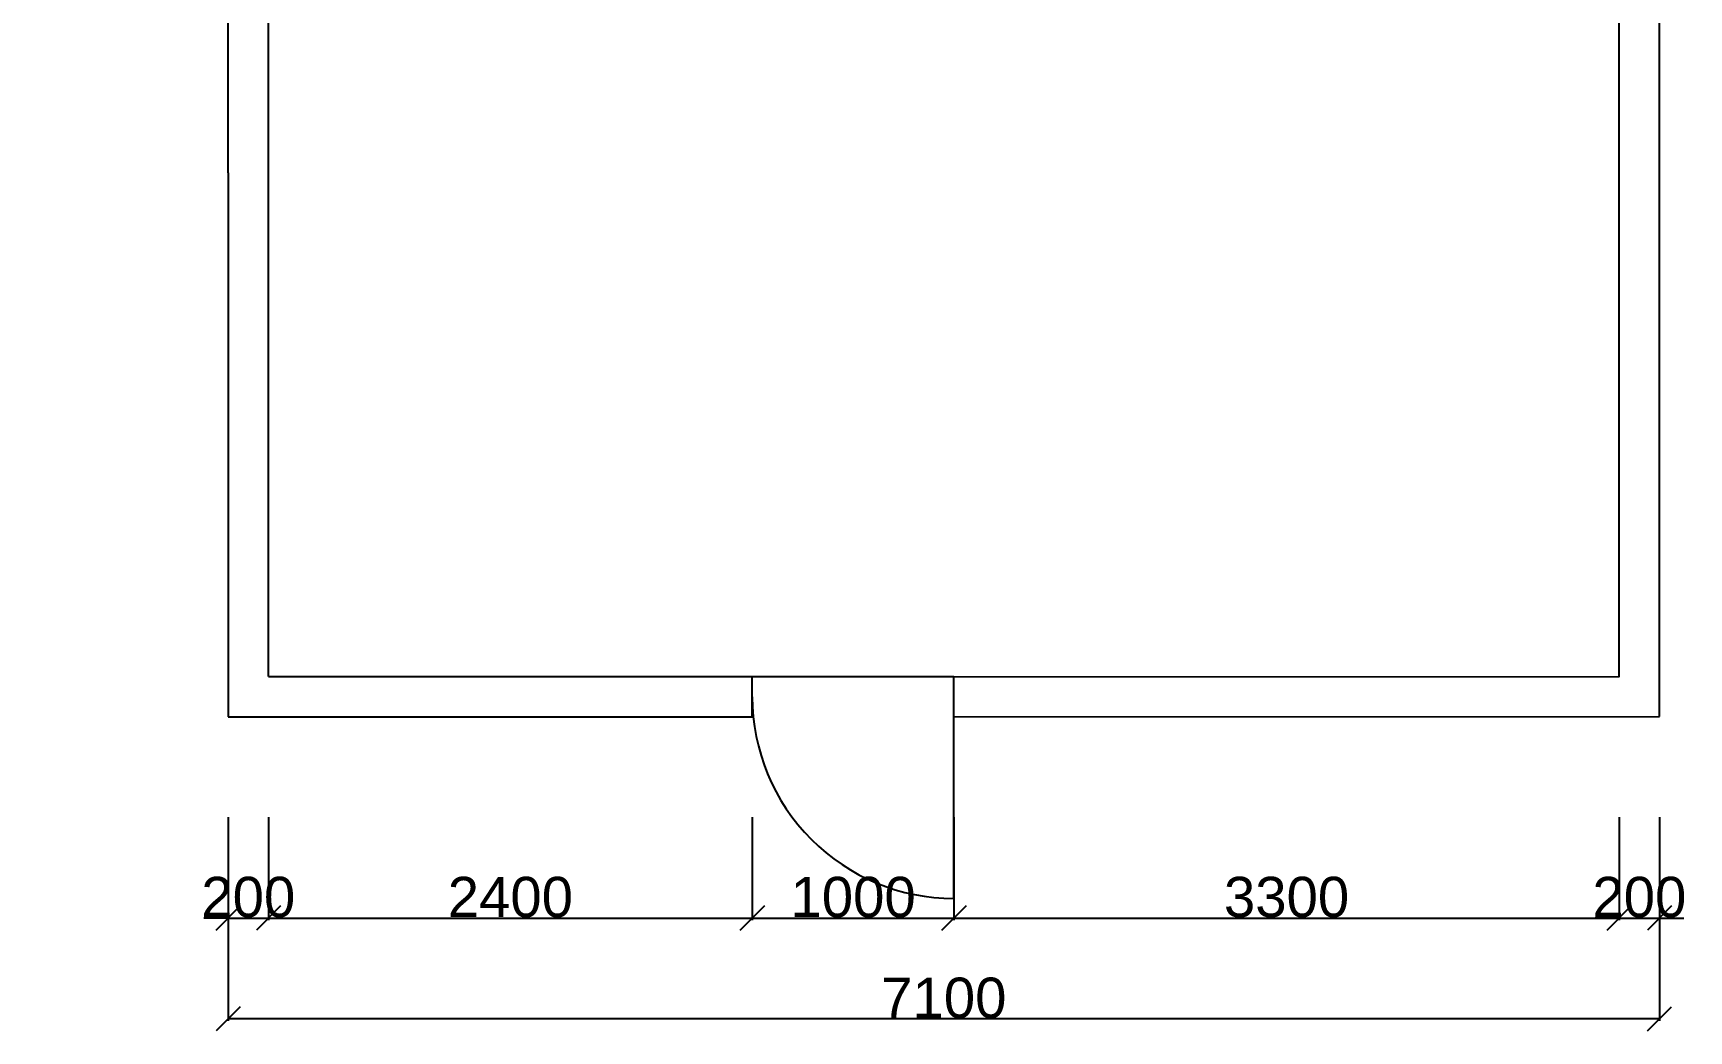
# Model space of a CAD drawing. Header units: inches. Extents: x -17552 to 15107, y -9164 to 13931.
# Drawn here: x -4011 to 4202, y -3228 to 1722 of the extents above; entities that cross this region are included whole.
import ezdxf

# ---------------------------------------------------------------- set-up
doc = ezdxf.new("R2010")
doc.units = ezdxf.units.IN
doc.header["$MEASUREMENT"] = 0
for name, color, linetype in [('B-新增墙体', 7, 'Continuous'), ('DIM', 3, 'Continuous'), ('DOOR', 100, 'Continuous'), ('完整拼图091103--$0$door', 2, 'Continuous'), ('完整拼图091103--$0$WALL', 255, 'Continuous')]:
    doc.layers.add(name, color=color, linetype=linetype)
doc.styles.get("Standard").update_dxf_attribs({"font": 'arial.ttf'})
doc.dimstyles.new('DIM-200MM', dxfattribs={"dimtxt": 200, "dimasz": 120, "dimexe": 10, "dimexo": 10, "dimgap": 0.7, "dimtad": 1, "dimdec": 0, "dimrnd": 5, "dimzin": 1, "dimdsep": 46, "dimtxsty": 'Standard', "dimblk": 'OBLIQUE', "dimcen": 0.5, "dimdle": 1, "dimclrd": 256, "dimclre": 256, "dimclrt": 7, "dimaunit": 1, "dimadec": 0, "dimazin": 0, "dimtfac": 1, "dimtdec": 0, "dimtix": 1, "dimtmove": 2, "dimatfit": 3, "dimfxl": 0, "dimtolj": 1, "dimtzin": 1, "dimarcsym": 0})

# ---------------------------------------------------------------- blocks, each defined once
blk = doc.blocks.new('_Oblique')
at = {"color": 0, "linetype": 'ByBlock', "lineweight": -2}
blk.add_line((-0.5, -0.5), (0.5, 0.5), dxfattribs=at)
blk = doc.blocks.new('*D131')
at = {"layer": 'DEFPOINTS', "color": 0, "transparency": 16777216}
for p in [(-2843.5, 2129.6, 0), (-7777.6, -1470.4), (-2843.5, -1470.4)]:
    blk.add_point(p, dxfattribs=at)
at = {"layer": 'DIM', "lineweight": -2, "transparency": 16777216}
for p, q in [((-7277.6, 2129.6), (-7787.6, 2129.6)), ((-7777.6, 2130.6), (-7777.6, -1471.4)), ((-7277.6, -1470.4), (-7787.6, -1470.4))]:
    blk.add_line(p, q, dxfattribs=at)
at = {"layer": 'DIM', "lineweight": -2, "transparency": 16777216, "xscale": 120, "yscale": 120, "zscale": 120}
for p, rotation in [((-7777.6, 2129.6), 90), ((-7777.6, -1470.4), 270)]:
    blk.add_blockref('_Oblique', p, dxfattribs=dict(at, rotation=rotation))
at = {"layer": 'DIM', "color": 7, "transparency": 16777216, "insert": (-7880.5, 329.6), "char_height": 200, "attachment_point": 5, "rotation": 90}
blk.add_mtext('\\A1;3600', dxfattribs=at)
blk = doc.blocks.new('*D132')
at = {"layer": 'DEFPOINTS', "color": 0, "transparency": 16777216}
for p in [(-2382.8, -1470.4, 0), (-7777.6, -1670.4), (-2382.8, -1670.4, 0)]:
    blk.add_point(p, dxfattribs=at)
at = {"layer": 'DIM', "lineweight": -2, "transparency": 16777216}
for p, q in [((-7777.6, -1470.4), (-7777.6, -1350.4)), ((-7277.6, -1470.4), (-7787.6, -1470.4)), ((-7777.6, -1470.4), (-7777.6, -1670.4)), ((-7277.6, -1670.4), (-7787.6, -1670.4)), ((-7777.6, -1670.4), (-7777.6, -1790.4))]:
    blk.add_line(p, q, dxfattribs=at)
at = {"layer": 'DIM', "lineweight": -2, "transparency": 16777216, "xscale": 120, "yscale": 120, "zscale": 120}
for p, rotation in [((-7777.6, -1470.4), 270), ((-7777.6, -1670.4), 90)]:
    blk.add_blockref('_Oblique', p, dxfattribs=dict(at, rotation=rotation))
at = {"layer": 'DIM', "color": 7, "transparency": 16777216, "insert": (-7880.4, -1570.4), "char_height": 200, "attachment_point": 5, "rotation": 90}
blk.add_mtext('\\A1;200', dxfattribs=at)
blk = doc.blocks.new('*D133')
at = {"layer": 'DEFPOINTS', "color": 0, "transparency": 16777216}
for p in [(-6783.5, 10879.6, 0), (-8277.6, -1670.4), (-1472.1, -1670.4)]:
    blk.add_point(p, dxfattribs=at)
at = {"layer": 'DIM', "lineweight": -2, "transparency": 16777216}
for p, q in [((-7777.6, 10879.6), (-8287.6, 10879.6)), ((-8277.6, 10880.6), (-8277.6, -1671.4)), ((-7777.6, -1670.4), (-8287.6, -1670.4))]:
    blk.add_line(p, q, dxfattribs=at)
at = {"layer": 'DIM', "lineweight": -2, "transparency": 16777216, "xscale": 120, "yscale": 120, "zscale": 120}
for p, rotation in [((-8277.6, 10879.6), 90), ((-8277.6, -1670.4), 270)]:
    blk.add_blockref('_Oblique', p, dxfattribs=dict(at, rotation=rotation))
at = {"layer": 'DIM', "color": 7, "transparency": 16777216, "insert": (-8380.4, 4604.6), "char_height": 200, "attachment_point": 5, "rotation": 90}
blk.add_mtext('\\A1;12550', dxfattribs=at)
blk = doc.blocks.new('*D143')
at = {"layer": 'DEFPOINTS', "color": 0, "transparency": 16777216}
for p in [(-3043.5, -1282, 0), (-2843.5, -1282), (-2843.5, -2667.6)]:
    blk.add_point(p, dxfattribs=at)
at = {"layer": 'DIM', "lineweight": -2, "transparency": 16777216}
for p, q in [((-3043.5, -2167.6), (-3043.5, -2677.6)), ((-2843.5, -2167.6), (-2843.5, -2677.6)), ((-3043.5, -2667.6), (-3163.5, -2667.6)), ((-3043.5, -2667.6), (-2843.5, -2667.6)), ((-2843.5, -2667.6), (-2723.5, -2667.6))]:
    blk.add_line(p, q, dxfattribs=at)
at = {"layer": 'DIM', "lineweight": -2, "transparency": 16777216, "xscale": 120, "yscale": 120, "zscale": 120}
blk.add_blockref('_Oblique', (-3043.5, -2667.6), dxfattribs=at)
at = {"layer": 'DIM', "lineweight": -2, "transparency": 16777216, "xscale": 120, "yscale": 120, "zscale": 120, "rotation": 180}
blk.add_blockref('_Oblique', (-2843.5, -2667.6), dxfattribs=at)
at = {"layer": 'DIM', "color": 7, "transparency": 16777216, "insert": (-2943.5, -2564.8), "char_height": 200, "attachment_point": 5}
blk.add_mtext('\\A1;200', dxfattribs=at)
blk = doc.blocks.new('*D144')
at = {"layer": 'DEFPOINTS', "color": 0, "transparency": 16777216}
for p in [(-2843.5, -1282), (-443.5, -1470.4), (-443.5, -2667.6)]:
    blk.add_point(p, dxfattribs=at)
at = {"layer": 'DIM', "lineweight": -2, "transparency": 16777216}
for p, q in [((-2843.5, -2167.6), (-2843.5, -2677.6)), ((-443.5, -2167.6), (-443.5, -2677.6)), ((-2844.5, -2667.6), (-442.5, -2667.6))]:
    blk.add_line(p, q, dxfattribs=at)
at = {"layer": 'DIM', "lineweight": -2, "transparency": 16777216, "xscale": 120, "yscale": 120, "zscale": 120, "rotation": 180}
blk.add_blockref('_Oblique', (-2843.5, -2667.6), dxfattribs=at)
at = {"layer": 'DIM', "lineweight": -2, "transparency": 16777216, "xscale": 120, "yscale": 120, "zscale": 120}
blk.add_blockref('_Oblique', (-443.5, -2667.6), dxfattribs=at)
at = {"layer": 'DIM', "color": 7, "transparency": 16777216, "insert": (-1643.5, -2564.8), "char_height": 200, "attachment_point": 5}
blk.add_mtext('\\A1;2400', dxfattribs=at)
blk = doc.blocks.new('*D145')
at = {"layer": 'DEFPOINTS', "color": 0, "transparency": 16777216}
for p in [(-443.5, -1470.4), (556.5, -1470.3), (556.5, -2667.6)]:
    blk.add_point(p, dxfattribs=at)
at = {"layer": 'DIM', "lineweight": -2, "transparency": 16777216}
for p, q in [((-443.5, -2167.6), (-443.5, -2677.6)), ((556.5, -2167.6), (556.5, -2677.6)), ((-444.5, -2667.6), (557.5, -2667.6))]:
    blk.add_line(p, q, dxfattribs=at)
at = {"layer": 'DIM', "lineweight": -2, "transparency": 16777216, "xscale": 120, "yscale": 120, "zscale": 120, "rotation": 180}
blk.add_blockref('_Oblique', (-443.5, -2667.6), dxfattribs=at)
at = {"layer": 'DIM', "lineweight": -2, "transparency": 16777216, "xscale": 120, "yscale": 120, "zscale": 120}
blk.add_blockref('_Oblique', (556.5, -2667.6), dxfattribs=at)
at = {"layer": 'DIM', "color": 7, "transparency": 16777216, "insert": (56.5, -2564.8), "char_height": 200, "attachment_point": 5}
blk.add_mtext('\\A1;1000', dxfattribs=at)
blk = doc.blocks.new('*D146')
at = {"layer": 'DEFPOINTS', "color": 0, "transparency": 16777216}
for p in [(556.5, -1470.3), (3856.5, -1470.6), (3856.5, -2667.6)]:
    blk.add_point(p, dxfattribs=at)
at = {"layer": 'DIM', "lineweight": -2, "transparency": 16777216}
for p, q in [((556.5, -2167.6), (556.5, -2677.6)), ((3856.5, -2167.6), (3856.5, -2677.6)), ((555.5, -2667.6), (3857.5, -2667.6))]:
    blk.add_line(p, q, dxfattribs=at)
at = {"layer": 'DIM', "lineweight": -2, "transparency": 16777216, "xscale": 120, "yscale": 120, "zscale": 120, "rotation": 180}
blk.add_blockref('_Oblique', (556.5, -2667.6), dxfattribs=at)
at = {"layer": 'DIM', "lineweight": -2, "transparency": 16777216, "xscale": 120, "yscale": 120, "zscale": 120}
blk.add_blockref('_Oblique', (3856.5, -2667.6), dxfattribs=at)
at = {"layer": 'DIM', "color": 7, "transparency": 16777216, "insert": (2206.5, -2564.7), "char_height": 200, "attachment_point": 5}
blk.add_mtext('\\A1;3300', dxfattribs=at)
blk = doc.blocks.new('*D147')
at = {"layer": 'DEFPOINTS', "color": 0, "transparency": 16777216}
for p in [(4056.5, -1081.2), (3856.5, -1470.6), (4056.5, -2667.6)]:
    blk.add_point(p, dxfattribs=at)
at = {"layer": 'DIM', "lineweight": -2, "transparency": 16777216}
for p, q in [((3856.5, -2167.6), (3856.5, -2677.6)), ((4056.5, -2167.6), (4056.5, -2677.6)), ((3856.5, -2667.6), (3736.5, -2667.6)), ((3856.5, -2667.6), (4056.5, -2667.6)), ((4056.5, -2667.6), (4176.5, -2667.6))]:
    blk.add_line(p, q, dxfattribs=at)
at = {"layer": 'DIM', "lineweight": -2, "transparency": 16777216, "xscale": 120, "yscale": 120, "zscale": 120}
blk.add_blockref('_Oblique', (3856.5, -2667.6), dxfattribs=at)
at = {"layer": 'DIM', "lineweight": -2, "transparency": 16777216, "xscale": 120, "yscale": 120, "zscale": 120, "rotation": 180}
blk.add_blockref('_Oblique', (4056.5, -2667.6), dxfattribs=at)
at = {"layer": 'DIM', "color": 7, "transparency": 16777216, "insert": (3956.5, -2564.8), "char_height": 200, "attachment_point": 5}
blk.add_mtext('\\A1;200', dxfattribs=at)
blk = doc.blocks.new('*D148')
at = {"layer": 'DEFPOINTS', "color": 0, "transparency": 16777216}
for p in [(-3043.5, -1667.6, 0), (4056.5, -1667.6), (-3043.5, -3167.6)]:
    blk.add_point(p, dxfattribs=at)
at = {"layer": 'DIM', "lineweight": -2, "transparency": 16777216}
for p, q in [((-3043.5, -2667.6), (-3043.5, -3177.6)), ((4056.5, -2667.6), (4056.5, -3177.6)), ((4057.5, -3167.6), (-3044.5, -3167.6))]:
    blk.add_line(p, q, dxfattribs=at)
at = {"layer": 'DIM', "lineweight": -2, "transparency": 16777216, "xscale": 120, "yscale": 120, "zscale": 120, "rotation": 180}
blk.add_blockref('_Oblique', (-3043.5, -3167.6), dxfattribs=at)
at = {"layer": 'DIM', "lineweight": -2, "transparency": 16777216, "xscale": 120, "yscale": 120, "zscale": 120}
blk.add_blockref('_Oblique', (4056.5, -3167.6), dxfattribs=at)
at = {"layer": 'DIM', "color": 7, "transparency": 16777216, "insert": (506.5, -3064.8), "char_height": 200, "attachment_point": 5}
blk.add_mtext('\\A1;7100', dxfattribs=at)
blk = doc.blocks.new('*D149')
at = {"layer": 'DEFPOINTS', "color": 0, "transparency": 16777216}
for p in [(3543.1, -1470.6), (5056.5, -1470.6), (3543.1, -1668)]:
    blk.add_point(p, dxfattribs=at)
at = {"layer": 'DIM', "lineweight": -2, "transparency": 16777216}
for p, q in [((5056.5, -1470.6), (5056.5, -1350.6)), ((4556.5, -1470.6), (5066.5, -1470.6)), ((5056.5, -1668), (5056.5, -1470.6)), ((4556.5, -1668), (5066.5, -1668)), ((5056.5, -1668), (5056.5, -1788))]:
    blk.add_line(p, q, dxfattribs=at)
at = {"layer": 'DIM', "lineweight": -2, "transparency": 16777216, "xscale": 120, "yscale": 120, "zscale": 120}
for p, rotation in [((5056.5, -1470.6), 270), ((5056.5, -1668), 90)]:
    blk.add_blockref('_Oblique', p, dxfattribs=dict(at, rotation=rotation))
at = {"layer": 'DIM', "color": 7, "transparency": 16777216, "insert": (4953.7, -1569.3), "char_height": 200, "attachment_point": 5, "rotation": 90}
blk.add_mtext('\\A1;195', dxfattribs=at)
blk = doc.blocks.new('*D150')
at = {"layer": 'DEFPOINTS', "color": 0, "transparency": 16777216}
for p in [(3856.5, 10679.6), (5056.5, 10679.6), (3543.1, -1470.6)]:
    blk.add_point(p, dxfattribs=at)
at = {"layer": 'DIM', "lineweight": -2, "transparency": 16777216}
for p, q in [((4556.5, 10679.6), (5066.5, 10679.6)), ((5056.5, -1471.6), (5056.5, 10680.6)), ((4556.5, -1470.6), (5066.5, -1470.6))]:
    blk.add_line(p, q, dxfattribs=at)
at = {"layer": 'DIM', "lineweight": -2, "transparency": 16777216, "xscale": 120, "yscale": 120, "zscale": 120}
for p, rotation in [((5056.5, 10679.6), 90), ((5056.5, -1470.6), 270)]:
    blk.add_blockref('_Oblique', p, dxfattribs=dict(at, rotation=rotation))
at = {"layer": 'DIM', "color": 7, "transparency": 16777216, "insert": (4953.7, 4604.5), "char_height": 200, "attachment_point": 5, "rotation": 90}
blk.add_mtext('\\A1;12150', dxfattribs=at)
blk = doc.blocks.new('*D152')
at = {"layer": 'DEFPOINTS', "color": 0, "transparency": 16777216}
for p in [(4056.5, 10929.6, 0), (4056.5, -1667.6), (5556.5, -1667.6)]:
    blk.add_point(p, dxfattribs=at)
at = {"layer": 'DIM', "lineweight": -2, "transparency": 16777216}
for p, q in [((5056.5, 10929.6), (5566.5, 10929.6)), ((5556.5, 10930.6), (5556.5, -1668.6)), ((5056.5, -1667.6), (5566.5, -1667.6))]:
    blk.add_line(p, q, dxfattribs=at)
at = {"layer": 'DIM', "lineweight": -2, "transparency": 16777216, "xscale": 120, "yscale": 120, "zscale": 120}
for p, rotation in [((5556.5, 10929.6), 90), ((5556.5, -1667.6), 270)]:
    blk.add_blockref('_Oblique', p, dxfattribs=dict(at, rotation=rotation))
at = {"layer": 'DIM', "color": 7, "transparency": 16777216, "insert": (5453.7, 4631), "char_height": 200, "attachment_point": 5, "rotation": 90}
blk.add_mtext('\\A1;12595', dxfattribs=at)

msp = doc.modelspace()

# ---------------------------------------------------------------- linework, layer by layer
at = {"layer": 'B-新增墙体', "color": 0, "linetype": 'ByBlock'}
for points in [[(4056.5, -1667.6), (4056.5, 10879.6)], [(3856.5, -1470.6), (3856.5, 10679.6)]]:
    msp.add_lwpolyline(points, dxfattribs=at)
at = {"layer": 'DOOR', "elevation": 0}
msp.add_lwpolyline([(-443.5, -1570.5, 0.414214), (556.5, -2570.5), (556.5, -1570.5)], format="xyb", dxfattribs=at)
at = {"layer": '完整拼图091103--$0$door', "color": 0, "linetype": 'ByBlock'}
msp.add_line((556.5, -1470.5, 0), (-443.5, -1470.5, 0), dxfattribs=at)
at = {"layer": '完整拼图091103--$0$WALL', "color": 0, "linetype": 'ByBlock', "ltscale": 0.5}
for p, q in [((-3043.5, 1029.6), (-3043.5, 2329.6, 0)), ((-2843.5, -1470.4), (-2843.5, 2129.6))]:
    msp.add_line(p, q, dxfattribs=at)
at = {"layer": '完整拼图091103--$0$WALL', "color": 0, "ltscale": 0.5}
msp.add_line((-3043.5, 1029.6), (-3043.5, -1670.4, 0), dxfattribs=at)
at = {"layer": '完整拼图091103--$0$WALL', "color": 0, "linetype": 'ByBlock'}
for p, q in [((-2843.5, -1470.4, 0), (-443.5, -1470.4)), ((-443.5, -1670.4), (-443.5, -1470.4)), ((556.5, -1670.3), (556.5, -1470.3)), ((556.5, -1470.3, 0), (3856.5, -1470.6)), ((-3043.5, -1670.4, 0), (-443.5, -1670.4)), ((556.5, -1670.3), (4056.5, -1667.6))]:
    msp.add_line(p, q, dxfattribs=at)

# ---------------------------------------------------------------- dimensions: what is measured, and where the dimension line sits
at = {"layer": 'DIM'}
for base, p1, p2, picture, middle in [((-8277.6, -1670.4), (-6783.5, 10879.6, 0), (-1472.1, -1670.4), '*D133', (-8380.4, 4604.6)), ((5556.5, -1667.6), (4056.5, 10929.6, 0), (4056.5, -1667.6), '*D152', (5453.7, 4631)), ((5056.5, 10679.6), (3543.1, -1470.6), (3856.5, 10679.6), '*D150', (4953.7, 4604.5)), ((-7777.6, -1470.4), (-2843.5, 2129.6, 0), (-2843.5, -1470.4), '*D131', (-7880.5, 329.6)), ((-7777.6, -1670.4), (-2382.8, -1470.4, 0), (-2382.8, -1670.4, 0), '*D132', (-7880.4, -1570.4)), ((5056.5, -1470.6), (3543.1, -1668), (3543.1, -1470.6), '*D149', (4953.7, -1569.3))]:
    dim = msp.add_linear_dim(base=base, p1=p1, p2=p2, angle=90, dimstyle='DIM-200MM', dxfattribs=at)
    dim.commit()
    dim.dimension.update_dxf_attribs({"geometry": picture, "text_midpoint": middle})
for base, p1, p2, picture, middle in [((4056.5, -2667.6), (3856.5, -1470.6), (4056.5, -1081.2), '*D147', (3956.5, -2564.8)), ((-2843.5, -2667.6), (-3043.5, -1282, 0), (-2843.5, -1282), '*D143', (-2943.5, -2564.8)), ((-443.5, -2667.6), (-2843.5, -1282), (-443.5, -1470.4), '*D144', (-1643.5, -2564.8)), ((556.5, -2667.6), (-443.5, -1470.4), (556.5, -1470.3), '*D145', (56.5, -2564.8)), ((3856.5, -2667.6), (556.5, -1470.3), (3856.5, -1470.6), '*D146', (2206.5, -2564.7)), ((-3043.5, -3167.6), (4056.5, -1667.6), (-3043.5, -1667.6, 0), '*D148', (506.5, -3064.8))]:
    dim = msp.add_linear_dim(base=base, p1=p1, p2=p2, dimstyle='DIM-200MM', dxfattribs=at)
    dim.commit()
    dim.dimension.update_dxf_attribs({"geometry": picture, "text_midpoint": middle})

doc.saveas('drawing.dxf')
